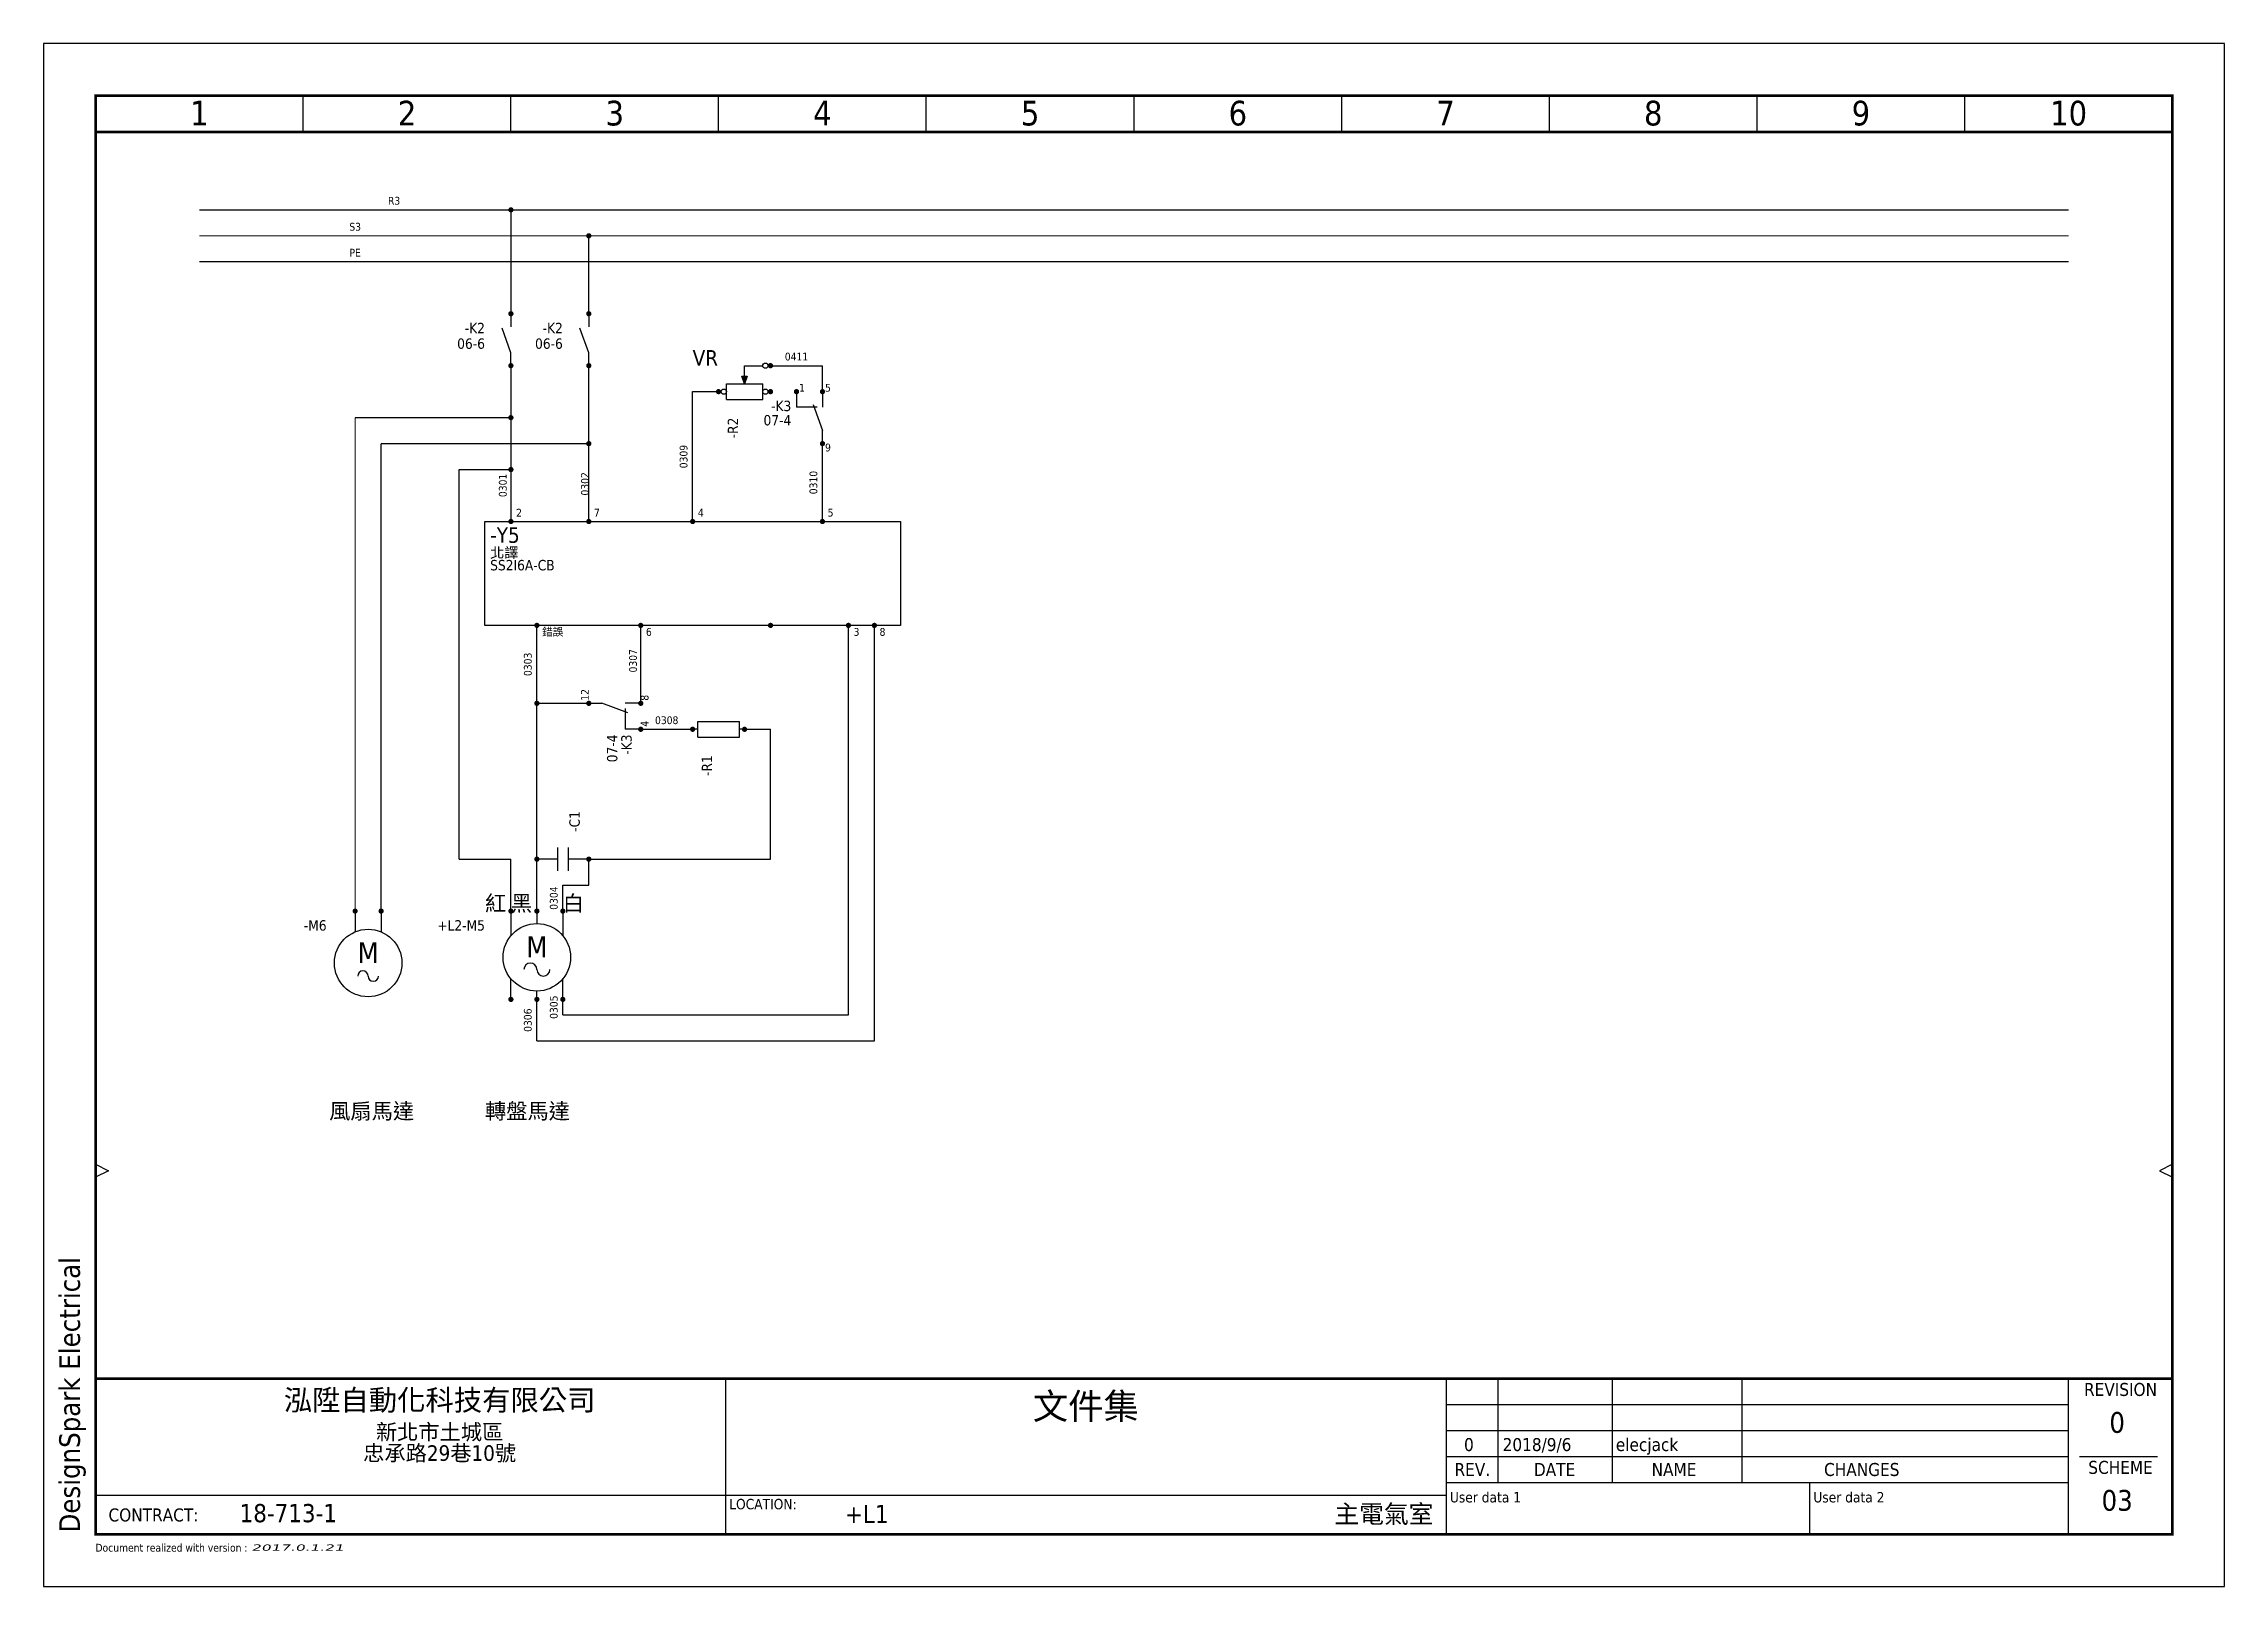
# Model space of a CAD drawing. Header units: millimetres. Extents: x 0 to 420, y 0 to 297.
import ezdxf
from ezdxf.enums import TextEntityAlignment as Align
from ezdxf.lldxf.tags import DXFTag

# ---------------------------------------------------------------- set-up
doc = ezdxf.new("R2010")
doc.units = ezdxf.units.MM
doc.header["$LTSCALE"] = 10
doc.linetypes.add('CONTINU', pattern=[0])
doc.layers.add('DoNotPrint', color=7, linetype='Continuous', plot=False)
doc.layers.add('TITLEBLOCK', color=7, linetype='Continuous')
doc.styles.add('TAHOMA_STANDARD', font='tahoma.ttf')
doc.styles.add('tr_blackboxpt', font='tahoma.ttf', dxfattribs={"height": 1.5})
doc.styles.add('tr_line_equip', font='', dxfattribs={"height": 1.5})
doc.styles.get('tr_line_equip').set_extended_font_data('Tahoma')
tags = doc.linetypes.add('INTERROMPU', pattern=[0.75, 0.5, -0.25]).pattern_tags.tags
tags[6:7] = [DXFTag(74, 4), DXFTag(75, 0), DXFTag(340, '0'), DXFTag(46, 0.0), DXFTag(50, 0.0), DXFTag(44, 0.0), DXFTag(45, 0.0)]
tags[4:5] = [DXFTag(74, 4), DXFTag(75, 0), DXFTag(340, '0'), DXFTag(46, 0.0), DXFTag(50, 0.0), DXFTag(44, 0.0), DXFTag(45, 0.0)]
tags = doc.linetypes.add('INTERROMPU2', pattern=[0.375, 0.25, -0.125]).pattern_tags.tags
tags[6:7] = [DXFTag(74, 4), DXFTag(75, 0), DXFTag(340, '0'), DXFTag(46, 0.0), DXFTag(50, 0.0), DXFTag(44, 0.0), DXFTag(45, 0.0)]
tags[4:5] = [DXFTag(74, 4), DXFTag(75, 0), DXFTag(340, '0'), DXFTag(46, 0.0), DXFTag(50, 0.0), DXFTag(44, 0.0), DXFTag(45, 0.0)]
pattern_1 = [(0, (-40, -155), (0, 1), [])]

# ---------------------------------------------------------------- blocks, each defined once
blk = doc.blocks.new('EW_BB_BlackBox_2')
at = {"lineweight": 20, "style": 'TAHOMA_STANDARD'}
for tag, height, p in [('#TAG', 3, (1, -5)), ('#REF_DES_2', 2, (1, -10))]:
    blk.add_attdef(tag, text='', height=height, dxfattribs=at).set_placement(p, align=Align.BOTTOM_LEFT)
at = {"style": 'TAHOMA_STANDARD'}
blk.add_attdef('#REF_DES_1', (1, -7), '', height=2, dxfattribs=at)
blk = doc.blocks.new('TR-EL090')
at = {"color": 0, "linetype": 'CONTINU'}
for p, q in [((0, 0), (0, -4.7)), ((5, 0), (5, -2.4)), ((10, 0), (10, -4.7)), ((0, -17.5), (0, -13)), ((5, -17.5), (5, -15.4)), ((10, -17.5), (10, -13))]:
    blk.add_line(p, q, dxfattribs=at)
blk.add_circle((5, -8.89), 6.5)
at = {"linetype": 'CONTINU'}
for centre, start, end in [((3.75, -11.25), 0, 180), ((6.25, -11.25), 180, 0)]:
    blk.add_arc(centre, 1.25, start, end, dxfattribs=at)
at = {"style": 'TAHOMA_STANDARD'}
blk.add_text('M', height=4, dxfattribs=at).set_placement((5, -8.89), align=Align.CENTER)
for tag, p in [('#P_TAG_0', (0.5, 0)), ('#P_TAG_1', (5.5, 0)), ('#P_TAG_2', (10.5, 0))]:
    blk.add_attdef(tag, p, '', height=1.5, dxfattribs=at)
at = {"linetype": 'CONTINU', "style": 'TAHOMA_STANDARD'}
for tag, p in [('#TAG', (-5, -3.75)), ('#TD_3', (-5.27, -9.49)), ('#TD_2', (-5, -6.75)), ('#COM_TX_0', (-5.27, -11.99)), ('#COM_TX_1', (-5.27, -14.47))]:
    blk.add_attdef(tag, text='', height=2, dxfattribs=at).set_placement(p, align=Align.RIGHT)
at = {"style": 'TAHOMA_STANDARD'}
for tag, p in [('#P_TAG_5', (0.5, -17.5)), ('#P_TAG_4', (5.5, -17.5)), ('#P_TAG_3', (10.5, -17.5))]:
    blk.add_attdef(tag, text='', height=1.5, dxfattribs=at).set_placement(p, align=Align.TOP_LEFT)
blk = doc.blocks.new('TR-MO001')
at = {"color": 0}
for p, q in [((0, 0), (0, -4)), ((5, 0), (5, -4))]:
    blk.add_line(p, q, dxfattribs=at)
blk.add_circle((2.5, -10), 6.5)
for centre, start, end in [((1.5, -12.5), 0, 180), ((3.5, -12.5), 180, 0)]:
    blk.add_arc(centre, 1, start, end)
at = {"style": 'TAHOMA_STANDARD'}
blk.add_text('M', height=4, dxfattribs=at).set_placement((2.5, -10), align=Align.CENTER)
for tag, p in [('#P_TAG_0', (0.5, 0)), ('#P_TAG_1', (5.5, 0))]:
    blk.add_attdef(tag, p, '', height=1.5, dxfattribs=at)
for tag, p in [('#TAG', (-5.5, -3.75)), ('#TD_2', (-5.5, -6.75))]:
    blk.add_attdef(tag, text='', height=2, dxfattribs=at).set_placement(p, align=Align.RIGHT)
at = {"linetype": 'CONTINU', "style": 'TAHOMA_STANDARD'}
for tag, p in [('#TD_3', (-5.5, -9.68)), ('#COM_TX_0', (-5.5, -12.18)), ('#COM_TX_1', (-5.5, -14.67))]:
    blk.add_attdef(tag, text='', height=2, dxfattribs=at).set_placement(p, align=Align.RIGHT)
blk = doc.blocks.new('TR-VX006')
at = {"color": 0}
for p, q in [((0, 0), (0, -4)), ((0, -6), (0, -10))]:
    blk.add_line(p, q, dxfattribs=at)
for p, q in [((-2.25, -4), (2.25, -4)), ((-2.25, -6), (2.25, -6))]:
    blk.add_line(p, q)
at = {"style": 'TAHOMA_STANDARD'}
blk.add_attdef('#P_TAG_0', (0.5, 0), '', height=1.5, dxfattribs=at)
for tag, p in [('#TAG', (-5, -3.75)), ('#TD_2', (-5, -6.75))]:
    blk.add_attdef(tag, text='', height=2, dxfattribs=at).set_placement(p, align=Align.RIGHT)
at = {"linetype": 'CONTINU', "style": 'TAHOMA_STANDARD'}
for tag, p in [('#COM_TX_0', (-4.98, -9.71)), ('#COM_TX_1', (-4.98, -12.78))]:
    blk.add_attdef(tag, text='', height=2, dxfattribs=at).set_placement(p, align=Align.RIGHT)
at = {"style": 'TAHOMA_STANDARD'}
blk.add_attdef('#P_TAG_1', text='', height=1.5, dxfattribs=at).set_placement((0.5, -10), align=Align.TOP_LEFT)
blk = doc.blocks.new('TR-RS001')
at = {"color": 0}
for p, q in [((0, -1), (0, 0)), ((0, -10), (0, -9))]:
    blk.add_line(p, q, dxfattribs=at)
for p, q in [((-1.5, -1), (-1.5, -9)), ((-1.5, -1), (1.5, -1)), ((1.5, -1), (1.5, -9)), ((-1.5, -9), (1.5, -9))]:
    blk.add_line(p, q)
at = {"style": 'TAHOMA_STANDARD'}
blk.add_attdef('#P_TAG_0', (0.5, 0), '', height=1.5, dxfattribs=at)
for tag, p in [('#TAG', (-5, -3.75)), ('#TD_2', (-5, -6.75))]:
    blk.add_attdef(tag, text='', height=2, dxfattribs=at).set_placement(p, align=Align.RIGHT)
at = {"linetype": 'CONTINU', "style": 'TAHOMA_STANDARD'}
for tag, p in [('#TD_3', (-5.02, -9.4)), ('#COM_TX_0', (-5.02, -14.38)), ('#TD_6', (-5.02, -11.83)), ('#COM_TX_1', (-5.02, -16.86))]:
    blk.add_attdef(tag, text='', height=2, dxfattribs=at).set_placement(p, align=Align.RIGHT)
at = {"style": 'TAHOMA_STANDARD'}
blk.add_attdef('#P_TAG_1', text='', height=1.5, dxfattribs=at).set_placement((0.5, -10), align=Align.TOP_LEFT)
blk = doc.blocks.new('EW_RESISTOR_VARIABLE')
h = blk.add_hatch()
h.set_pattern_fill('USER', color=0, style=0, pattern_type=0)
h.set_pattern_definition(pattern_1)
edge = h.paths.add_edge_path()
edge.add_line((1.5, -5), (3, -4.5))
edge.add_line((3, -5.5), (1.5, -5))
edge.add_line((3, -4.5), (3, -5.5))
h = blk.add_hatch()
h.set_pattern_fill('USER', color=0, style=0, pattern_type=0)
h.set_pattern_definition(pattern_1)
edge = h.paths.add_edge_path()
edge.add_line((1.5, -5), (3, -4.5))
edge.add_line((3, -5.5), (1.5, -5))
edge.add_line((3, -4.5), (3, -5.5))
blk.add_hatch(color=0).paths.add_polyline_path([(1.5, -5), (3, -4.5), (3, -5.5)])
at = {"color": 0}
for p, q in [((0, -0.5), (0, 0)), ((0, -10), (0, -9.5)), ((5, -10), (5, -9.5))]:
    blk.add_line(p, q, dxfattribs=at)
for p, q in [((-1.5, -1.5), (-1.5, -8.5)), ((-1.5, -1.5), (1.5, -1.5)), ((1.5, -1.5), (1.5, -8.5)), ((1.5, -5), (3, -4.5)), ((1.5, -5), (5, -5)), ((3, -5.5), (1.5, -5)), ((3, -4.5), (3, -5.5)), ((5, -5), (5, -8.5)), ((-1.5, -8.5), (1.5, -8.5))]:
    blk.add_line(p, q)
for centre in [(0, -1), (0, -9), (5, -9)]:
    blk.add_circle(centre, 0.5)
at = {"style": 'TAHOMA_STANDARD'}
blk.add_attdef('#P_TAG_0', (0.5, 0), '', height=1.5, dxfattribs=at)
for tag, p in [('#TAG', (-5, -3.75)), ('#TD_2', (-5, -6.75))]:
    blk.add_attdef(tag, text='', height=2, dxfattribs=at).set_placement(p, align=Align.RIGHT)
at = {"linetype": 'CONTINU', "style": 'TAHOMA_STANDARD'}
for tag, p in [('#TD_3', (-5.02, -9.4)), ('#COM_TX_0', (-5.02, -14.38)), ('#TD_6', (-5.02, -11.83)), ('#COM_TX_1', (-5.02, -16.86))]:
    blk.add_attdef(tag, text='', height=2, dxfattribs=at).set_placement(p, align=Align.RIGHT)
at = {"style": 'TAHOMA_STANDARD'}
for tag, p in [('#P_TAG_1', (0.5, -10)), ('#P_TAG_2', (5.5, -10))]:
    blk.add_attdef(tag, text='', height=1.5, dxfattribs=at).set_placement(p, align=Align.TOP_LEFT)
blk = doc.blocks.new('TR-CT001')
at = {"color": 0}
for p, q in [((-5, 0), (-5, -3)), ((0, 0), (0, -3)), ((-1, -3), (-5, -3)), ((-1.82, -2.5), (0, -7.5)), ((0, -10), (0, -7.5))]:
    blk.add_line(p, q, dxfattribs=at)
at = {"style": 'TAHOMA_STANDARD'}
for tag, p in [('#P_TAG_2', (-4.5, 0)), ('#P_TAG_0', (0.5, 0))]:
    blk.add_attdef(tag, p, '', height=1.5, dxfattribs=at)
for tag, p in [('#TAG', (-6, -3.75)), ('#CROSS_REF', (-6, -6.5)), ('#COM_TX_0', (-6, -9.42)), ('#COM_TX_1', (-6, -12.17))]:
    blk.add_attdef(tag, text='', height=2, dxfattribs=at).set_placement(p, align=Align.RIGHT)
blk.add_attdef('#P_TAG_1', text='', height=1.5, dxfattribs=at).set_placement((0.5, -10), align=Align.TOP_LEFT)
blk = doc.blocks.new('TR_FDP_BASEA3CA_EN')
at = {"color": 7}
for p, q in [((50, 280), (50, 287)), ((90, 280), (90, 287)), ((130, 280), (130, 287)), ((170, 280), (170, 287)), ((210, 280), (210, 287)), ((250, 280), (250, 287)), ((290, 280), (290, 287)), ((330, 280), (330, 287)), ((370, 280), (370, 287)), ((10, 81.25), (12.5, 80)), ((12.5, 80), (10, 78.75)), ((410, 81.25), (407.5, 80)), ((407.5, 80), (410, 78.75)), ((131.41, 10), (131.41, 40)), ((270.16, 10), (270.16, 40)), ((280.16, 20), (280.16, 40)), ((302.16, 20), (302.16, 40)), ((327.16, 20), (327.16, 40)), ((390, 10), (390, 40)), ((270.16, 35), (390, 35)), ((270.16, 30), (390, 30)), ((270.16, 25), (390, 25)), ((392.11, 25), (407.11, 25)), ((270.16, 17.5), (10, 17.5)), ((270.16, 20), (390, 20)), ((340.08, 20), (340.08, 10))]:
    blk.add_line(p, q, dxfattribs=at)
at = {"color": 7, "const_width": 0.5}
blk.add_lwpolyline([(10, 287), (410, 287), (410, 10), (10, 10)], close=True, dxfattribs=at)
for points in [[(10, 280), (410, 280)], [(10, 40), (410, 40)]]:
    blk.add_lwpolyline(points, dxfattribs=at)
at = {"layer": 'DoNotPrint', "color": 7}
for p, q in [((420, 297), (0, 297)), ((0, 297), (0, 0)), ((420, 0), (420, 297)), ((0, 0), (420, 0))]:
    blk.add_line(p, q, dxfattribs=at)
at = {"color": 7, "style": 'TAHOMA_STANDARD'}
for s, p in [('REVISION', (400, 37.91)), ('CHANGES', (350.16, 22.5)), ('SCHEME', (400, 22.91))]:
    blk.add_text(s, height=2.5, dxfattribs=at).set_placement(p, align=Align.MIDDLE_CENTER)
for s, p in [('REV.', (275.16, 22.5)), ('DATE', (291, 22.5)), ('NAME', (314, 22.5))]:
    blk.add_text(s, height=2.5, dxfattribs=at).set_placement(p, align=Align.MIDDLE)
for s, height, p in [('LOCATION:', 2, (132.04, 15.84)), ('CONTRACT:', 2.5, (12.5, 13.75)), ('Document realized with version :', 1.5, (9.99, 7.44))]:
    blk.add_text(s, height=height, dxfattribs=at).set_placement(p, align=Align.MIDDLE_LEFT)
for tag, height, p in [('#COL', 4.75, (30, 281.25)), ('#COL', 4.75, (70, 281.25)), ('#COL', 4.75, (110, 281.25)), ('#COL', 4.75, (150, 281.25)), ('#COL', 4.75, (190, 281.25)), ('#COL', 4.75, (230, 281.25)), ('#COL', 4.75, (270, 281.25)), ('#COL', 4.75, (310, 281.25)), ('#COL', 4.75, (350, 281.25)), ('#COL', 4.75, (390, 281.25)), ('#PROJECT_DWG_OFFICE', 4, (76.27, 33.86)), ('#BUNDLE_TZ_0_L1', 5, (200.73, 32.17)), ('#PROJECT_DWG_OFFICE_ADDRESS_1', 3, (76.27, 28.22)), ('#PROJECT_DWG_OFFICE_ADDRESS_2', 3, (76.27, 24.16)), ('#FOLIO_TZ_1_L1', 4, (200.8, 24.51)), ('#PROJECT_DWG_OFFICE_ADDRESS_3', 3, (76.27, 19.93)), ('#FOLIO_TZ_2_L1', 4, (200.74, 18.8))]:
    blk.add_attdef(tag, text='', height=height, dxfattribs=at).set_placement(p, align=Align.CENTER)
blk.add_attdef('#APP_NAME', text='', height=4, rotation=90, dxfattribs=at).set_placement((5, 10.37), align=Align.MIDDLE_LEFT)
for tag, height, p in [('#REV_NO_-0', 2.5, (274.5, 37.3)), ('#REV_NO_-1', 2.5, (274.5, 32.4)), ('#REV_NO', 4, (399.35, 31.56)), ('#REV_NO_-2', 2.5, (274.5, 27.3)), ('#FOLIO_TAG', 4, (399.35, 16.56))]:
    blk.add_attdef(tag, text='', height=height, dxfattribs=at).set_placement(p, align=Align.MIDDLE_CENTER)
for tag, height, p in [('#REV_CREATED_ON_-0', 2.5, (281, 37.2)), ('#REV_CREATED_BY_-0', 2.5, (302.7, 37.3)), ('#REV_NO_-0_TZ_0_L1', 2.5, (327.9, 37.3)), ('#REV_CREATED_BY_-1', 2.5, (302.7, 32.4)), ('#REV_CREATED_ON_-1', 2.5, (281, 32.1)), ('#REV_NO_-1_TZ_0_L1', 2.5, (327.9, 32.1)), ('#REV_CREATED_ON_-2', 2.5, (281, 27.3)), ('#REV_CREATED_BY_-2', 2.5, (302.8, 27.3)), ('#REV_NO_-2_TZ_0_L1', 2.5, (327.9, 27.5)), ('#FOLIO_LOC_TAG', 3.5, (154.33, 13.94))]:
    blk.add_attdef(tag, text='', height=height, dxfattribs=at).set_placement(p, align=Align.MIDDLE_LEFT)
for tag, p, height in [('##BUNDLE_TX_0_EN', (270.84, 16.16), 2), ('##BUNDLE_TX_1_EN', (340.84, 16.16), 2), ('#BUNDLE_TX_0', (271.84, 12.16), 2.5), ('#BUNDLE_TX_1', (342.1, 12.16), 2.5)]:
    blk.add_attdef(tag, p, '', height=height, dxfattribs=at)
blk.add_attdef('#PROJECT_CONTRACT_NUM', text='', height=3.5, dxfattribs=at).set_placement((37.75, 11.3), align=Align.BOTTOM_LEFT)
blk.add_attdef('#FOLIO_LOC_TZ_0_L1', text='', height=3.5, dxfattribs=at).set_placement((267.68, 13.94), align=Align.MIDDLE_RIGHT)
at = {"color": 7, "style": 'TAHOMA_STANDARD', "oblique": 15, "width": 2.071003}
blk.add_attdef('#ELVER', text='', height=1.21, dxfattribs=at).set_placement((40, 7.46), align=Align.MIDDLE_LEFT)
blk = doc.blocks.new('TR-EL057')
at = {"color": 0, "linetype": 'CONTINU'}
for p, q in [((0, 0), (0, -2.5)), ((0, -7.5), (-1.71, -2.8)), ((0, -10), (0, -7.5))]:
    blk.add_line(p, q, dxfattribs=at)
at = {"style": 'TAHOMA_STANDARD'}
blk.add_attdef('#P_TAG_0', (0.5, 0), '', height=1.5, dxfattribs=at)
at = {"linetype": 'CONTINU', "style": 'TAHOMA_STANDARD'}
for tag, p in [('#TAG', (-5, -3.75)), ('#CROSS_REF', (-5, -6.75)), ('#COM_TX_0', (-4.96, -9.54)), ('#COM_TX_1', (-4.96, -12.54))]:
    blk.add_attdef(tag, text='', height=2, dxfattribs=at).set_placement(p, align=Align.RIGHT)
at = {"style": 'TAHOMA_STANDARD'}
blk.add_attdef('#P_TAG_1', text='', height=1.5, dxfattribs=at).set_placement((0.5, -10), align=Align.TOP_LEFT)

msp = doc.modelspace()

# ---------------------------------------------------------------- linework, layer by layer
at = {"color": 14, "linetype": 'Continuous', "const_width": 0.25}
for points in [[(30, 265), (90, 265)], [(90, 245), (90, 265)], [(90, 265), (390, 265)], [(90, 225), (90, 235)], [(60, 225), (90, 225)], [(60, 130), (60, 225)], [(90, 215), (90, 225)], [(90, 205), (90, 215)]]:
    msp.add_lwpolyline(points, dxfattribs=at)
at = {"color": 221}
for points in [[(90.28, 265, 0.45, 0.45, 1), (89.72, 265, 0.45, 0.45, 1)], [(105.28, 260, 0.45, 0.45, 1), (104.72, 260, 0.45, 0.45, 1)], [(90.28, 225, 0.45, 0.45, 1), (89.72, 225, 0.45, 0.45, 1)], [(105.28, 220, 0.45, 0.45, 1), (104.72, 220, 0.45, 0.45, 1)], [(90.28, 215, 0.45, 0.45, 1), (89.72, 215, 0.45, 0.45, 1)], [(95.28, 170, 0.45, 0.45, 1), (94.72, 170, 0.45, 0.45, 1)]]:
    msp.add_lwpolyline(points, format="xyseb", close=True, dxfattribs=at)
at = {"color": 7, "linetype": 'Continuous', "const_width": 0.25}
for points in [[(30, 260), (105, 260)], [(105, 245), (105, 260)], [(105, 260), (390, 260)], [(65, 220), (105, 220)], [(65, 130), (65, 220)]]:
    msp.add_lwpolyline(points, dxfattribs=at)
at = {"color": 3, "linetype": 'INTERROMPU2', "const_width": 0.25}
msp.add_lwpolyline([(30, 255), (390, 255)], dxfattribs=at)
at = {"color": 12}
for points in [[(90.28, 245, 0.45, 0.45, 1), (89.72, 245, 0.45, 0.45, 1)], [(105.28, 245, 0.45, 0.45, 1), (104.72, 245, 0.45, 0.45, 1)], [(90.28, 235, 0.45, 0.45, 1), (89.72, 235, 0.45, 0.45, 1)], [(105.28, 235, 0.45, 0.45, 1), (104.72, 235, 0.45, 0.45, 1)], [(140.28, 235, 0.45, 0.45, 1), (139.72, 235, 0.45, 0.45, 1)], [(130.28, 230, 0.45, 0.45, 1), (129.72, 230, 0.45, 0.45, 1)], [(140.28, 230, 0.45, 0.45, 1), (139.72, 230, 0.45, 0.45, 1)], [(145.28, 230, 0.45, 0.45, 1), (144.72, 230, 0.45, 0.45, 1)], [(150.28, 230, 0.45, 0.45, 1), (149.72, 230, 0.45, 0.45, 1)], [(150.28, 220, 0.45, 0.45, 1), (149.72, 220, 0.45, 0.45, 1)], [(90.28, 205, 0.45, 0.45, 1), (89.72, 205, 0.45, 0.45, 1)], [(105.28, 205, 0.45, 0.45, 1), (104.72, 205, 0.45, 0.45, 1)], [(125.28, 205, 0.45, 0.45, 1), (124.72, 205, 0.45, 0.45, 1)], [(150.28, 205, 0.45, 0.45, 1), (149.72, 205, 0.45, 0.45, 1)], [(95.28, 185, 0.45, 0.45, 1), (94.72, 185, 0.45, 0.45, 1)], [(115.28, 185, 0.45, 0.45, 1), (114.72, 185, 0.45, 0.45, 1)], [(140.28, 185, 0.45, 0.45, 1), (139.72, 185, 0.45, 0.45, 1)], [(155.28, 185, 0.45, 0.45, 1), (154.72, 185, 0.45, 0.45, 1)], [(160.28, 185, 0.45, 0.45, 1), (159.72, 185, 0.45, 0.45, 1)], [(105.28, 170, 0.45, 0.45, 1), (104.72, 170, 0.45, 0.45, 1)], [(115.28, 170, 0.45, 0.45, 1), (114.72, 170, 0.45, 0.45, 1)], [(115.28, 165, 0.45, 0.45, 1), (114.72, 165, 0.45, 0.45, 1)], [(125.28, 165, 0.45, 0.45, 1), (124.72, 165, 0.45, 0.45, 1)], [(135.28, 165, 0.45, 0.45, 1), (134.72, 165, 0.45, 0.45, 1)], [(95.28, 140, 0.45, 0.45, 1), (94.72, 140, 0.45, 0.45, 1)], [(105.28, 140, 0.45, 0.45, 1), (104.72, 140, 0.45, 0.45, 1)], [(60.27, 130, 0.45, 0.45, 1), (59.73, 130, 0.45, 0.45, 1)], [(65.28, 130, 0.45, 0.45, 1), (64.72, 130, 0.45, 0.45, 1)], [(90.28, 130, 0.45, 0.45, 1), (89.72, 130, 0.45, 0.45, 1)], [(95.28, 130, 0.45, 0.45, 1), (94.72, 130, 0.45, 0.45, 1)], [(100.28, 130, 0.45, 0.45, 1), (99.72, 130, 0.45, 0.45, 1)], [(90.28, 113, 0.45, 0.45, 1), (89.72, 113, 0.45, 0.45, 1)], [(95.28, 113, 0.45, 0.45, 1), (94.72, 113, 0.45, 0.45, 1)], [(100.28, 113, 0.45, 0.45, 1), (99.72, 113, 0.45, 0.45, 1)]]:
    msp.add_lwpolyline(points, format="xyseb", close=True, dxfattribs=at)
at = {"color": 96, "linetype": 'Continuous'}
for points in [[(105, 220), (105, 235)], [(140, 235), (150, 235)], [(150, 230), (150, 235)], [(125, 230), (130, 230)], [(125, 205), (125, 230)], [(105, 205), (105, 220)], [(150, 205), (150, 220)], [(80, 140), (80, 215)], [(80, 215), (90, 215)], [(95, 170), (95, 185)], [(115, 170), (115, 185)], [(155, 110), (155, 185)], [(160, 105), (160, 185)], [(95, 130), (95, 170)], [(95, 170), (105, 170)], [(115, 165), (125, 165)], [(135, 165), (140, 165)], [(140, 140), (140, 165)], [(80, 140), (90, 140)], [(90, 130), (90, 140)], [(105, 140), (140, 140)], [(105, 135), (105, 140)], [(100, 130), (100, 135)], [(100, 135), (105, 135)], [(95, 105), (95, 113)], [(100, 110), (100, 113)], [(100, 110), (155, 110)], [(95, 105), (160, 105)]]:
    msp.add_lwpolyline(points, dxfattribs=at)
at = {"linetype": 'INTERROMPU'}
msp.add_lwpolyline([(85, 205), (165, 205), (165, 185), (85, 185)], close=True, dxfattribs=at)

# ---------------------------------------------------------------- block references
for name, p, values in [('TR-EL057', (90, 245), {'#TAG': '-K2', '#CROSS_REF': '06-6'}), ('TR-EL057', (105, 245), {'#TAG': '-K2', '#CROSS_REF': '06-6'}), ('TR-CT001', (150, 230), {'#TAG': '-K3', '#CROSS_REF': '07-4', '#P_TAG_0': '5', '#P_TAG_1': '9', '#P_TAG_2': '1'}), ('EW_BB_BlackBox_2', (85, 205), {'#TAG': '-Y5', '#REF_DES_2': 'SS2I6A-CB', '#REF_DES_1': '北譯'}), ('TR-MO001', (60, 130), {'#TAG': '-M6'}), ('TR-EL090', (90, 130), {'#TAG': '+L2-M5'})]:
    msp.add_blockref(name, p).add_auto_attribs(values)
at = {"rotation": 90}
for name, p, values in [('EW_RESISTOR_VARIABLE', (130, 230), {'#TAG': '-R2'}), ('TR-RS001', (125, 165), {'#TAG': '-R1'})]:
    msp.add_blockref(name, p, dxfattribs=at).add_auto_attribs(values)
at = {"extrusion": (0, 0, -1)}
ref = msp.add_blockref('TR-CT001', (-115, 170), dxfattribs=dict(at, rotation=90))
ref.add_attrib('#TAG', '-K3', dxfattribs={"height": 2, "rotation": 90, "style": 'TAHOMA_STANDARD'}).set_placement((113.25, 164), align=Align.RIGHT)
ref.add_attrib('#CROSS_REF', '07-4', dxfattribs={"height": 2, "rotation": 90, "style": 'TAHOMA_STANDARD'}).set_placement((110.5, 164), align=Align.RIGHT)
ref.add_attrib('#P_TAG_0', '8', (116.5, 170.5), dxfattribs={"height": 1.5, "rotation": 90, "style": 'TAHOMA_STANDARD'})
ref.add_attrib('#P_TAG_1', '12', dxfattribs={"height": 1.5, "rotation": 90, "style": 'TAHOMA_STANDARD'}).set_placement((103.5, 170.5), align=Align.TOP_LEFT)
ref.add_attrib('#P_TAG_2', '4', (116.5, 165.5), dxfattribs={"height": 1.5, "rotation": 90, "style": 'TAHOMA_STANDARD'})
ref = msp.add_blockref('TR-VX006', (105, 140), dxfattribs=dict(rotation=270))
ref.add_attrib('#TAG', '-C1', dxfattribs={"height": 2, "rotation": 90, "style": 'TAHOMA_STANDARD'}).set_placement((103.25, 149.26), align=Align.RIGHT)
at = {"layer": 'TITLEBLOCK'}
ref = msp.add_blockref('TR_FDP_BASEA3CA_EN', (0, 0), dxfattribs=at)
ref.add_attrib('#COL', '1', dxfattribs={"layer": '0', "color": 7, "height": 4.75, "style": 'TAHOMA_STANDARD'}).set_placement((30, 281.25), align=Align.CENTER)
ref.add_attrib('#COL', '2', dxfattribs={"layer": '0', "color": 7, "height": 4.75, "style": 'TAHOMA_STANDARD'}).set_placement((70, 281.25), align=Align.CENTER)
ref.add_attrib('#COL', '3', dxfattribs={"layer": '0', "color": 7, "height": 4.75, "style": 'TAHOMA_STANDARD'}).set_placement((110, 281.25), align=Align.CENTER)
ref.add_attrib('#COL', '4', dxfattribs={"layer": '0', "color": 7, "height": 4.75, "style": 'TAHOMA_STANDARD'}).set_placement((150, 281.25), align=Align.CENTER)
ref.add_attrib('#COL', '5', dxfattribs={"layer": '0', "color": 7, "height": 4.75, "style": 'TAHOMA_STANDARD'}).set_placement((190, 281.25), align=Align.CENTER)
ref.add_attrib('#COL', '6', dxfattribs={"layer": '0', "color": 7, "height": 4.75, "style": 'TAHOMA_STANDARD'}).set_placement((230, 281.25), align=Align.CENTER)
ref.add_attrib('#COL', '7', dxfattribs={"layer": '0', "color": 7, "height": 4.75, "style": 'TAHOMA_STANDARD'}).set_placement((270, 281.25), align=Align.CENTER)
ref.add_attrib('#COL', '8', dxfattribs={"layer": '0', "color": 7, "height": 4.75, "style": 'TAHOMA_STANDARD'}).set_placement((310, 281.25), align=Align.CENTER)
ref.add_attrib('#COL', '9', dxfattribs={"layer": '0', "color": 7, "height": 4.75, "style": 'TAHOMA_STANDARD'}).set_placement((350, 281.25), align=Align.CENTER)
ref.add_attrib('#COL', '10', dxfattribs={"layer": '0', "color": 7, "height": 4.75, "style": 'TAHOMA_STANDARD'}).set_placement((390, 281.25), align=Align.CENTER)
ref.add_attrib('#FOLIO_TAG', '03', dxfattribs={"layer": '0', "color": 7, "height": 4, "style": 'TAHOMA_STANDARD'}).set_placement((399.35, 16.56), align=Align.MIDDLE_CENTER)
ref.add_attrib('#FOLIO_LOC_TAG', '+L1', dxfattribs={"layer": '0', "color": 7, "height": 3.5, "style": 'TAHOMA_STANDARD'}).set_placement((154.33, 13.94), align=Align.MIDDLE_LEFT)
ref.add_attrib('#FOLIO_LOC_TZ_0_L1', '主電氣室', dxfattribs={"layer": '0', "color": 7, "height": 3.5, "style": 'TAHOMA_STANDARD'}).set_placement((267.68, 13.94), align=Align.MIDDLE_RIGHT)
ref.add_attrib('#BUNDLE_TZ_0_L1', '文件集', dxfattribs={"layer": '0', "color": 7, "height": 5, "style": 'TAHOMA_STANDARD'}).set_placement((200.73, 32.17), align=Align.CENTER)
ref.add_attrib('#PROJECT_CONTRACT_NUM', '18-713-1', dxfattribs={"layer": '0', "color": 7, "height": 3.5, "style": 'TAHOMA_STANDARD'}).set_placement((37.75, 11.3), align=Align.BOTTOM_LEFT)
ref.add_attrib('#REV_NO', '0', dxfattribs={"layer": '0', "color": 7, "height": 4, "style": 'TAHOMA_STANDARD'}).set_placement((399.35, 31.56), align=Align.MIDDLE_CENTER)
ref.add_attrib('#ELVER', '2017.0.1.21', dxfattribs={"layer": '0', "color": 7, "height": 1.2071, "style": 'TAHOMA_STANDARD', "oblique": 15, "width": 2.071003}).set_placement((40, 7.46), align=Align.MIDDLE_LEFT)
ref.add_attrib('#PROJECT_DWG_OFFICE', '泓陞自動化科技有限公司', dxfattribs={"layer": '0', "color": 7, "height": 4, "style": 'TAHOMA_STANDARD'}).set_placement((76.27, 33.86), align=Align.CENTER)
ref.add_attrib('#PROJECT_DWG_OFFICE_ADDRESS_1', '新北市土城區', dxfattribs={"layer": '0', "color": 7, "height": 3, "style": 'TAHOMA_STANDARD'}).set_placement((76.27, 28.22), align=Align.CENTER)
ref.add_attrib('#PROJECT_DWG_OFFICE_ADDRESS_2', '忠承路29巷10號', dxfattribs={"layer": '0', "color": 7, "height": 3, "style": 'TAHOMA_STANDARD'}).set_placement((76.27, 24.16), align=Align.CENTER)
ref.add_attrib('##BUNDLE_TX_0_EN', 'User data 1', (270.84, 16.16), dxfattribs={"layer": '0', "color": 7, "height": 2, "style": 'TAHOMA_STANDARD'})
ref.add_attrib('##BUNDLE_TX_1_EN', 'User data 2', (340.84, 16.16), dxfattribs={"layer": '0', "color": 7, "height": 2, "style": 'TAHOMA_STANDARD'})
ref.add_attrib('#REV_NO_-2', '0', dxfattribs={"layer": '0', "color": 7, "height": 2.5, "style": 'TAHOMA_STANDARD'}).set_placement((274.5, 27.3), align=Align.MIDDLE_CENTER)
ref.add_attrib('#REV_CREATED_ON_-2', '2018/9/6', dxfattribs={"layer": '0', "color": 7, "height": 2.5, "style": 'TAHOMA_STANDARD'}).set_placement((281, 27.3), align=Align.MIDDLE_LEFT)
ref.add_attrib('#REV_CREATED_BY_-2', 'elecjack', dxfattribs={"layer": '0', "color": 7, "height": 2.5, "style": 'TAHOMA_STANDARD'}).set_placement((302.8, 27.3), align=Align.MIDDLE_LEFT)
ref.add_attrib('#APP_NAME', 'DesignSpark Electrical', dxfattribs={"layer": '0', "color": 7, "height": 4, "rotation": 90, "style": 'TAHOMA_STANDARD'}).set_placement((5, 10.37), align=Align.MIDDLE_LEFT)

# ---------------------------------------------------------------- texts
at = {"color": 7, "style": 'tr_line_equip'}
for s, p in [('R3', (67.5, 266)), ('S3', (60, 261)), ('PE', (60, 256)), ('0411', (145, 236)), ('0308', (120, 166))]:
    msp.add_text(s, height=1.5, dxfattribs=at).set_placement(p, align=Align.CENTER)
at = {"style": 'TAHOMA_STANDARD'}
for s, p in [('VR', (125, 235)), ('紅', (85, 130)), ('黑', (90, 130)), ('白', (100, 130)), ('風扇馬達', (55, 90)), ('轉盤馬達', (85, 90))]:
    msp.add_text(s, height=3, dxfattribs=at).set_placement(p)
at = {"color": 7, "style": 'tr_line_equip'}
for s, p in [('0309', (124, 217.5)), ('0302', (105, 212.25)), ('0310', (149, 212.5)), ('0301', (89.18, 211.95)), ('0303', (94, 177.5)), ('0307', (114.26, 178.19)), ('0304', (99, 132.5)), ('0305', (99, 111.5)), ('0306', (94, 109))]:
    msp.add_text(s, height=1.5, rotation=90, dxfattribs=at).set_placement(p, align=Align.CENTER)
at = {"style": 'tr_blackboxpt'}
for s, p in [('2', (91, 205.5)), ('7', (106, 205.5)), ('4', (126, 205.5)), ('5', (151, 205.5))]:
    msp.add_text(s, height=1.5, dxfattribs=at).set_placement(p, align=Align.BOTTOM_LEFT)
for s, p in [('錯誤', (96, 184.5)), ('6', (116, 184.5)), ('3', (156, 184.5)), ('8', (161, 184.5))]:
    msp.add_text(s, height=1.5, dxfattribs=at).set_placement(p, align=Align.TOP_LEFT)

doc.saveas('drawing.dxf')
